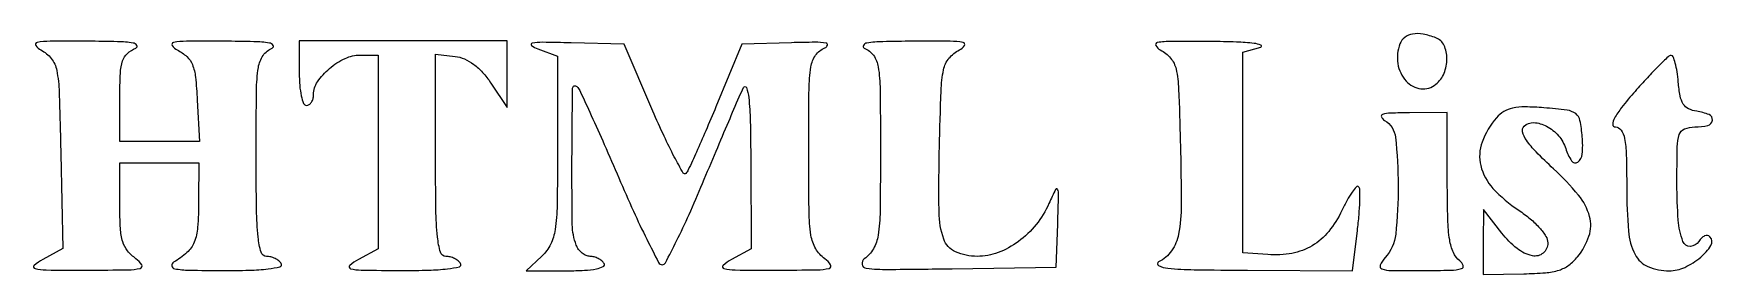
# Model space of a CAD drawing. Extents: x 16 to 560, y 1676 to 2109.
# Drawn here: x 278 to 511.9, y 1830.5 to 1864 of the extents above; entities that cross this region are included whole.
import ezdxf

# ---------------------------------------------------------------- set-up
doc = ezdxf.new("R2010")
doc.units = 0

msp = doc.modelspace()

# ---------------------------------------------------------------- linework, layer by layer
for points in [[(279, 1861.707351, -0.109165), (280.451847, 1860.520468, -0.120041), (281.206589, 1858.870737, -0.039416), (281.5495, 1855.803574, -0.002849), (281.778698, 1847.269066), (282.057396, 1834.093947), (279.278698, 1832.587011, 0.056087), (278.068984, 1831.74335, 0.607887), (278.179532, 1831.29672, 0.057189), (279.712925, 1831.109482, 0.002158), (285.5, 1831.09249, 0.002613), (291.165623, 1831.12991, 0.054648), (292.84434, 1831.334063, 0.51435), (293.050042, 1831.833822, 0.100853), (292.25, 1832.674424, -0.071002), (291.083269, 1833.763212, -0.096493), (290.412449, 1835.03374, -0.060024), (290.086517, 1836.893539, -0.013397), (290, 1840.121972), (290, 1846), (295.5, 1846), (301, 1846), (300.984687, 1840.75, -0.016927), (300.848229, 1837.040278, -0.079212), (300.365263, 1834.965545, -0.113763), (299.35264, 1833.527009, -0.053812), (297.5, 1832.194945, 0.311038), (297.250235, 1831.680313, 0.323125), (297.643645, 1831.279707, 0.037258), (299.682114, 1831.085656, 0.004244), (304.309017, 1831.030409, 0.007968), (308.04986, 1831.077111, 0.022355), (310.661976, 1831.268456, 0.029619), (312.321071, 1831.565299, 0.510517), (312.5, 1832, 0.08825), (312.157656, 1832.382836, 0.053305), (311.640225, 1832.70625, 0.051278), (311.038022, 1832.925833, 0.061875), (310.440983, 1833, -0.334932), (309.68227, 1833.572451, -0.043956), (309.275673, 1835.684488, -0.022081), (309.052723, 1839.512421, -0.003506), (309, 1847.032224, -0.002544), (309.045752, 1856.022921, -0.034848), (309.306199, 1859.277902, -0.114484), (309.967016, 1860.944514, -0.146828), (311.25, 1861.968838, 0.468223), (311.373368, 1862.35029, 0.220347), (310.873633, 1862.67345, 0.028662), (308.66328, 1862.85723, 0.00506), (304.5, 1862.921872, 0.002981), (299.288045, 1862.91897, 0.044461), (297.47625, 1862.745631, 0.539942), (297.300717, 1862.326223, 0.128235), (298, 1861.71053, -0.068485), (299.33599, 1860.789462, -0.11278), (300.113781, 1859.666679, -0.06883), (300.544836, 1857.933621, -0.013501), (300.799904, 1854.725271), (301.099808, 1849), (295.549904, 1849), (290, 1849), (290, 1855.032224, -0.010544), (290.072804, 1858.484308, -0.067976), (290.380731, 1860.196749, -0.13251), (291.04804, 1861.221655, -0.087215), (292.25, 1861.968838, 0.468223), (292.373368, 1862.35029, 0.220347), (291.873633, 1862.67345, 0.028662), (289.66328, 1862.85723, 0.00506), (285.5, 1862.921872, 0.002972), (280.28128, 1862.91906, 0.044589), (278.472036, 1862.745565, 0.540589), (278.296938, 1862.325459, 0.127348)], [(315, 1858.5, 0.020945), (315.072283, 1856.775243, 0.033738), (315.29375, 1855.321875, 0.036969), (315.611488, 1854.267028, 0.31052), (316, 1854, 0.148195), (316.381354, 1854.115568, 0.098894), (316.70625, 1854.440625, 0.082425), (316.925306, 1854.926543, 0.064853), (317, 1855.5, -0.150921), (317.550956, 1857.283738, -0.067446), (319.213435, 1859.127094, -0.065481), (321.391489, 1860.527715, -0.110624), (323.5, 1861), (326, 1861), (326, 1847.531937), (326, 1834.063875), (323.25, 1832.571975, 0.055778), (322.047832, 1831.734412, 0.604194), (322.155263, 1831.287983, 0.058615), (323.656241, 1831.09091, 0.002227), (329.309017, 1831.040038, 0.007955), (333.051118, 1831.082568, 0.022351), (335.662895, 1831.270863, 0.029661), (337.320977, 1831.565683, 0.51083), (337.5, 1832, 0.08825), (337.157656, 1832.382836, 0.053305), (336.640225, 1832.70625, 0.051278), (336.038022, 1832.925833, 0.061875), (335.440983, 1833, -0.335161), (334.682047, 1833.573111, -0.043811), (334.27561, 1835.690421, -0.02203), (334.052701, 1839.527208, -0.003495), (334, 1847.066422), (334, 1861.132845), (336.717699, 1860.816422, -0.0743), (338.032431, 1860.460706, -0.056649), (339.323964, 1859.711349, -0.049798), (340.562335, 1858.584166, -0.035361), (341.717699, 1857.102117), (344, 1853.704234), (344, 1858.352117), (344, 1863), (329.5, 1863), (315, 1863)], [(348.25, 1861.863411), (351, 1860.833333), (351, 1847.955622, -0.003666), (350.942718, 1840.142646, -0.032766), (350.66793, 1836.722475, -0.078466), (350.029644, 1834.675689, -0.090715), (348.811439, 1833.038955), (346.622877, 1831), (352.370456, 1831, 0.012926), (354.749775, 1831.061522, 0.035222), (356.420871, 1831.266614, 0.063466), (357.377535, 1831.582896, 0.446066), (357.5, 1832, 0.08274), (357.165215, 1832.382727, 0.053447), (356.671653, 1832.70625, 0.052153), (356.104082, 1832.925879, 0.066349), (355.547972, 1833, -0.104768), (354.992663, 1833.117649, -0.066658), (354.427535, 1833.46465, -0.062621), (353.938646, 1833.97704, -0.067715), (353.606989, 1834.581787, -0.088278), (353.061176, 1837.415133, -0.004565), (353.013723, 1846.757922, -0.00263), (353.103464, 1856.396494, -0.662922), (353.696317, 1856.637017, -0.087369), (354.107821, 1856.049624, -0.001619), (355.700447, 1852.609448, -0.003928), (357.517657, 1848.567117, -0.00261), (359.541082, 1843.903952, 0.005703), (361.578151, 1839.287758, 0.009094), (363.435637, 1835.39465, 0.003593), (365.090835, 1832.140608, 0.271589), (365.569404, 1831.838783, 0.288574), (366.044884, 1832.117114, 0.004215), (367.589532, 1835.151251, 0.010013), (369.322078, 1838.808249, 0.006257), (371.210867, 1843.155181, -0.000737), (373.10355, 1847.646074, -0.000957), (374.851654, 1851.754959, -0.000714), (376.328451, 1855.194192, -0.008709), (376.918548, 1856.5, -0.665712), (377.335046, 1856.480936, -0.062954), (377.65373, 1855.086188, -0.018976), (377.853392, 1851.813961, -0.004364), (377.93232, 1846.281937), (378, 1834.063875), (375.25, 1832.571975, 0.059559), (374.08058, 1831.744067, 0.60424), (374.195321, 1831.297122, 0.056305), (375.748142, 1831.109966, 0.002209), (381.5, 1831.09249, 0.002613), (387.165623, 1831.12991, 0.054648), (388.84434, 1831.334063, 0.51435), (389.050042, 1831.833822, 0.100853), (388.25, 1832.674424, -0.109819), (386.977002, 1834.060367, -0.09405), (386.321205, 1835.934302, -0.034209), (386.051589, 1839.268194, -0.003076), (386, 1847.654196, -0.002737), (386.04681, 1856.204268, -0.036182), (386.309315, 1859.348982, -0.11578), (386.97061, 1860.975548, -0.141309), (388.25, 1861.996154, 0.212499), (388.608279, 1862.373538, 0.470399), (388.431533, 1862.66926, 0.040569), (386.880872, 1862.780504, 0.005364), (383.586361, 1862.713929), (376.672723, 1862.5), (373.075598, 1853.822569, -0.003246), (371.653356, 1850.453654, -0.004786), (370.357353, 1847.516359, -0.002303), (369.222214, 1845.039348, -0.087997), (368.87328, 1844.539947, -0.495839), (368.505939, 1844.589927, -0.007044), (367.27461, 1846.839301, -0.012877), (365.853492, 1849.700357, -0.007388), (364.28084, 1853.217378), (360.293592, 1862.5), (352.896796, 1862.696744, 0.00347), (348.906998, 1862.77516, 0.047576), (347.463972, 1862.65603, 0.649446), (347.387429, 1862.345104, 0.075595)], [(393.75, 1861.968838, -0.142757), (395.029538, 1860.963868, -0.116905), (395.691194, 1859.348057, -0.036269), (395.953391, 1856.211491, -0.002723), (396, 1847.654196, -0.003085), (395.948281, 1839.272472, -0.034158), (395.678476, 1835.933536, -0.093565), (395.022763, 1834.053038, -0.109058), (393.75, 1832.657317, 0.297885), (393.442598, 1831.882244, 0.325245), (394.032598, 1831.343044, 0.029746), (397.048407, 1831.185901, 0.001847), (406, 1831.285345), (420.5, 1831.5), (420.69926, 1837.5, 0.001659), (420.822244, 1841.61464, 0.107358), (420.689775, 1842.313474, 0.641929), (420.413684, 1842.321263, 0.009095), (419.488651, 1840.353565, -0.064151), (417.699112, 1837.430722, -0.064909), (415.233429, 1835.070026, -0.068679), (412.388763, 1833.527518, -0.090175), (409.487586, 1833, -0.104552), (406.457169, 1833.640679, -0.207561), (404.824266, 1835.411894, -0.081225), (404.166706, 1839.166275, -0.008532), (404.218343, 1848.112905, -0.003182), (404.449821, 1856.037707, -0.04159), (404.798032, 1858.957525, -0.12162), (405.553786, 1860.54682, -0.104649), (407, 1861.707556, 0.127405), (407.702819, 1862.325508, 0.540547), (407.527693, 1862.74557, 0.044581), (405.718284, 1862.919054, 0.002972), (400.5, 1862.921872, 0.00506), (396.33672, 1862.85723, 0.028662), (394.126367, 1862.67345, 0.220347), (393.626632, 1862.35029, 0.468223)], [(435, 1861.707801, -0.099999), (436.439632, 1860.574159, -0.122795), (437.197086, 1859.045537, -0.044023), (437.552809, 1856.274995, -0.003604), (437.790215, 1848.972543, -0.005893), (437.908668, 1840.202469, -0.045054), (437.545407, 1836.10047, -0.107963), (436.577459, 1833.768703, -0.128994), (434.771736, 1832.230194, 0.617017), (434.763649, 1831.725638, 0.097152), (436.034008, 1831.350069, 0.019329), (439.740909, 1831.145599, 0.002957), (447.134777, 1831.06768), (461.769553, 1831), (462.467252, 1836.584191, 0.009689), (462.696574, 1838.761858, 0.014269), (462.806144, 1840.681884, 0.009472), (462.821206, 1842.263256, 0.196466), (462.64118, 1842.692153, 0.429607), (462.336629, 1842.684192, 0.029721), (461.73996, 1841.936769, 0.027784), (461.039959, 1840.817082, 0.015514), (460.308705, 1839.385127, -0.060821), (458.471813, 1836.472165, -0.087499), (456.169115, 1834.484347, -0.088792), (453.352253, 1833.422572, -0.064494), (450, 1833.239567), (446.5, 1833.5), (446.5, 1847.454915), (446.5, 1861.40983), (449, 1862.105235, 0.70814), (449.018329, 1862.377755, 0.073783), (448.076905, 1862.6265, 0.019076), (445.606839, 1862.806818, 0.006446), (442, 1862.885578, 0.002916), (436.535419, 1862.902563, 0.041015), (434.582016, 1862.736697, 0.515263), (434.375867, 1862.312685, 0.152173)], [(468.384042, 1862.558413, 0.132697), (468.101227, 1859.810384, 0.143029), (469.260137, 1857.382997, 0.181574), (471.306539, 1856.312409, 0.206745), (473.416177, 1856.930433, 0.12283), (474.548173, 1858.471196, 0.097529), (474.949091, 1860.503659, 0.109704), (474.540282, 1862.347221, 0.1943), (473.418213, 1863.393011, 0.044415), (471.619705, 1863.90558, 0.088519), (470.144365, 1863.923707, 0.121581), (469.059289, 1863.456907, 0.13994)], [(501.168, 1855.954973, 0.010821), (499.294664, 1853.716263, 0.04214), (498.289263, 1852.2176, 0.121907), (498.059179, 1851.366597, 0.420507), (498.418, 1851, -0.247035), (499.221432, 1850.577249, -0.104507), (499.703076, 1849.418052, -0.040237), (499.943668, 1847.137422, -0.006168), (500, 1842.571429, 0.019663), (500.238398, 1836.511541, 0.098821), (501.157167, 1833.263197, 0.177163), (502.957047, 1831.594938, 0.099521), (505.916441, 1831, 0.10844), (508.078972, 1831.47459, 0.065389), (510.30845, 1832.880648, 0.080356), (511.743969, 1834.526738, 0.348739), (511.606163, 1835.72717, 0.168108), (511.267855, 1835.891551, 0.127659), (510.856323, 1835.835761, 0.09591), (510.429374, 1835.556082, 0.061593), (510.05743, 1835.092924, -0.249021), (508.868536, 1834.397756, -0.321795), (507.843273, 1835.071923, -0.073694), (507.181277, 1838.041402, -0.018058), (507, 1843.059017, -0.004532), (507.046843, 1848.226526, -0.071841), (507.328706, 1849.955902, -0.227495), (508.051569, 1850.728157, -0.093029), (509.5, 1851, 0.059623), (511.312351, 1851.216886, 0.314392), (511.939586, 1851.92719, 0.335758), (511.475975, 1852.711765, 0.062117), (509.75, 1853.180449, -0.078602), (508.610647, 1853.530348, -0.139488), (507.885558, 1854.181899, -0.09543), (507.447055, 1855.308129, -0.024614), (507.189635, 1857.25, 0.017274), (507.020888, 1858.684206, 0.027998), (506.767859, 1859.885211, 0.027131), (506.475791, 1860.77287, 0.326921), (506.189635, 1860.954973, 0.175553), (505.769271, 1860.770887, 0.005728), (504.430055, 1859.467649, 0.010347), (502.877994, 1857.85696, 0.006938)], [(466.25, 1851.919901, -0.238565), (467.77571, 1849.565618, -0.025419), (468.150754, 1842.851963, -0.028053), (467.804558, 1836.084949, -0.158394), (466.345012, 1832.828741, 0.076221), (465.66123, 1831.792802, 0.444262), (465.889281, 1831.260663, 0.080158), (467.156499, 1831.043395, 0.003609), (471.595012, 1831.031803, 0.004634), (475.514641, 1831.086186, 0.058779), (476.972418, 1831.292459, 0.429556), (477.214937, 1831.734957, 0.154053), (476.75, 1832.392046, -0.126741), (475.849862, 1833.529727, -0.06484), (475.329837, 1835.286988, -0.033199), (475.0664, 1838.147168, -0.006368), (475, 1843.360243), (475, 1853), (469.75, 1852.969591, 0.007048), (467.106127, 1852.917006, 0.064437), (465.973225, 1852.731064, 0.45961), (465.820456, 1852.386929, 0.151017)], [(481.839095, 1852.285479, 0.089649), (479.849846, 1848.900607, 0.148642), (479.661454, 1845.62068, 0.128594), (481.364372, 1842.45502, 0.059288), (484.95972, 1839.407958, -0.027791), (486.554087, 1838.220457, -0.036999), (487.851017, 1836.963615, -0.041728), (488.736219, 1835.783894, -0.141003), (489, 1834.867114, -0.221065), (488.342342, 1833.452329, -0.232248), (486.858017, 1833.082588, -0.116171), (484.718388, 1834.099258, -0.057176), (482.583567, 1836.25), (480.022179, 1839.5), (480.010865, 1835), (479.999552, 1830.5), (485.653341, 1830.580534, 0.015869), (488.675849, 1830.719603, 0.056869), (490.570583, 1831.086611, 0.0827), (491.940516, 1831.782436, 0.063873), (493.153565, 1832.941318, 0.088726), (494.741778, 1835.823332, 0.149645), (494.822765, 1838.558927, 0.106923), (493.281693, 1841.515261, 0.032819), (489.797528, 1845.187118, -0.011442), (487.381738, 1847.524433, -0.042806), (486.032712, 1849.147466, -0.083067), (485.485492, 1850.30338, -0.271864), (485.690169, 1851.090169, -0.213608), (487.038742, 1851.604727, -0.108505), (488.822801, 1851.106077, -0.090886), (490.496494, 1849.780124, -0.103417), (491.499663, 1848.001061, 0.067841), (492.317845, 1846.275713, 0.425171), (493.17749, 1846.111736, 0.221827), (493.814084, 1847.227014, 0.041838), (493.810365, 1849.635199, 0.028011), (493.488266, 1851.901528, 0.184412), (492.888479, 1852.854153, 0.130489), (491.695421, 1853.337116, 0.01156), (488.437096, 1853.670678, 0.016909), (485.82822, 1853.788375, 0.054606), (484.103492, 1853.619098, 0.081321), (482.858543, 1853.137343, 0.082475)]]:
    msp.add_lwpolyline(points, format="xyb", close=True)

doc.saveas('drawing.dxf')
